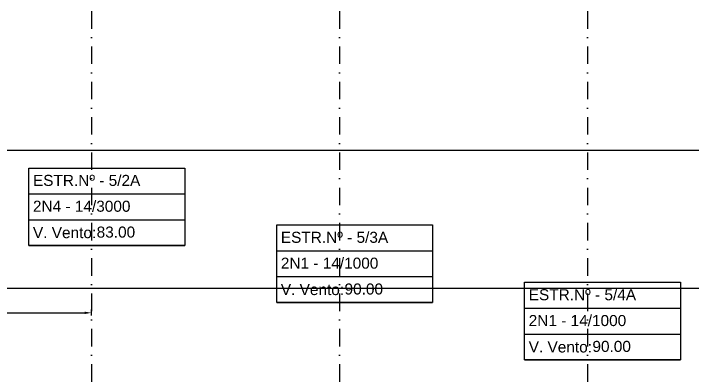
# Model space of a CAD drawing. Header units: metres. Extents: x -121 to 9872, y 3505 to 10721.
# Drawn here: x 5108.5 to 5355, y 9318.3 to 9449.5 of the extents above; entities that cross this region are included whole.
import ezdxf
from ezdxf.enums import TextEntityAlignment as Align

# ---------------------------------------------------------------- set-up
doc = ezdxf.new("R2010")
doc.units = ezdxf.units.M
doc.header["$PDMODE"] = 2
doc.linetypes.add('DASHDOT', pattern=[25.4, 12.7, -6.35, 0, -6.35])
for name, color, linetype in [('Cabeçalho', 7, 'Continuous'), ('cotas', 7, 'Continuous'), ('Grade', 9, 'Continuous'), ('Ind.Rot', 8, 'DASHDOT')]:
    doc.layers.add(name, color=color, linetype=linetype)
doc.styles.add('Arial', font='arial.ttf')
doc.styles.add('SIMM-PADRÃO_(TXT)', font='arial.ttf', dxfattribs={"height": 2})
doc.styles.get("Standard").update_dxf_attribs({"font": 'arial.ttf'})
doc.dimstyles.new('ISO-25', dxfattribs={"dimtxt": 2.5, "dimasz": 2.5, "dimexe": 1.25, "dimexo": 0.625, "dimtad": 1, "dimzin": 1, "dimtxsty": 'Standard', "dimcen": 2.5, "dimaunit": 1, "dimadec": 3, "dimazin": 3, "dimtfac": 1, "dimtmove": 0, "dimatfit": 3, "dimfxlon": 1, "dimarcsym": 0})

# ---------------------------------------------------------------- blocks, each defined once
blk = doc.blocks.new('Bloco P Sup')
at = {"layer": 'Cabeçalho'}
blk.add_lwpolyline([(-11.66, -3.34), (44.97, -3.34), (44.97, -31.45), (-11.66, -31.45)], close=True, dxfattribs=at)
for points in [[(-11.66, -12.71), (44.97, -12.71)], [(-11.66, -22.08), (44.97, -22.08)], [(-11.66, -31.45), (44.97, -31.45)]]:
    blk.add_lwpolyline(points, dxfattribs=at)
at = {"layer": 'Cabeçalho', "style": 'Arial'}
blk.add_text('V. Vento:', height=4, dxfattribs=at).set_placement((-10.16, -26.77), align=Align.MIDDLE_LEFT)
at = {"layer": 'Cabeçalho', "style": 'SIMM-PADRÃO_(TXT)'}
for tag, p in [('ESTRUTURANUM', (-10.16, -11.03)), ('TIPO_ESFORÇO', (-10.16, -20.4)), ('VÃOVENTO', (12.97, -29.77))]:
    blk.add_attdef(tag, text='', height=4, dxfattribs=at).set_placement(p, align=Align.BOTTOM_LEFT)
blk = doc.blocks.new('*D106')
at = {"layer": 'cotas', "color": 0, "lineweight": -2, "transparency": 16777216}
for p, q in [((5060.59, 9340.03), (5060.59, 9342.28)), ((5136.85, 9340.03), (5136.85, 9342.28)), ((5063.09, 9341.03), (5134.35, 9341.03))]:
    blk.add_line(p, q, dxfattribs=at)
at = {"layer": 'cotas', "color": 0, "transparency": 16777216}
for points in [[(5063.09, 9341.44), (5063.09, 9340.61), (5060.59, 9341.03)], [(5134.35, 9341.44), (5134.35, 9340.61), (5136.85, 9341.03)]]:
    blk.add_solid(points, dxfattribs=at)
at = {"layer": 'Defpoints', "color": 0, "transparency": 16777216}
for p in [(5136.85, 9341.03), (5060.59, 9309.85), (5136.85, 9293.33)]:
    blk.add_point(p, dxfattribs=at)
at = {"layer": 'cotas', "color": 0, "transparency": 16777216, "insert": (5098.72, 9342.93), "char_height": 2.5, "attachment_point": 5}
blk.add_mtext('76.25', dxfattribs=at)

msp = doc.modelspace()

# ---------------------------------------------------------------- linework, layer by layer
at = {"layer": 'Grade'}
for points in [[(0, 9400), (9859.453, 9400)], [(0, 9350), (9859.453, 9350)]]:
    msp.add_lwpolyline(points, dxfattribs=at)
at = {"layer": 'Ind.Rot', "linetype": 'DASHDOT', "ltscale": 0.5}
for points in [[(5136.848, 10500), (5136.848, 8300)], [(5226.848, 10500), (5226.848, 8300)], [(5316.848, 10500), (5316.848, 8300)]]:
    msp.add_lwpolyline(points, dxfattribs=at)

# ---------------------------------------------------------------- block references
at = {"layer": 'Cabeçalho'}
for p, values in [((5125.69, 9396.871), {'ESTRUTURANUM': 'ESTR.Nº - 5/2A', 'TIPO_ESFORÇO': '2N4 - 14/3000', 'VÃOVENTO': '83.00'}), ((5215.69, 9376.231), {'ESTRUTURANUM': 'ESTR.Nº - 5/3A', 'TIPO_ESFORÇO': '2N1 - 14/1000', 'VÃOVENTO': '90.00'}), ((5305.69, 9355.421), {'ESTRUTURANUM': 'ESTR.Nº - 5/4A', 'TIPO_ESFORÇO': '2N1 - 14/1000', 'VÃOVENTO': '90.00'})]:
    msp.add_blockref('Bloco P Sup', p, dxfattribs=at).add_auto_attribs(values)

# ---------------------------------------------------------------- dimensions: what is measured, and where the dimension line sits
at = {"layer": 'cotas'}
dim = msp.add_linear_dim(base=(5136.848, 9341.028), p1=(5060.595, 9309.85), p2=(5136.848, 9293.33), dimstyle='ISO-25', dxfattribs=at)
dim.commit()
dim.dimension.update_dxf_attribs({"geometry": '*D106', "text_midpoint": (5098.721, 9342.929)})

doc.saveas('drawing.dxf')
